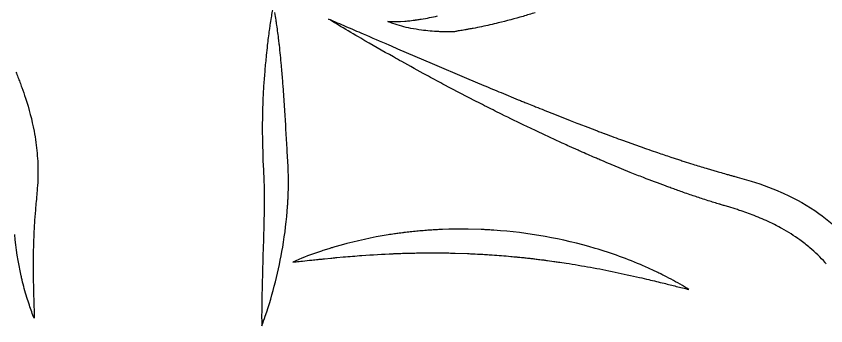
# Model space of a CAD drawing. Header units: millimetres. Extents: x 4236 to 5436, y 1579 to 2339.
# Drawn here: x 4809.4 to 4890.6, y 1772.8 to 1803.8 of the extents above; entities that cross this region are included whole.
import ezdxf

# ---------------------------------------------------------------- set-up
doc = ezdxf.new("R2010")
doc.units = ezdxf.units.MM
doc.layers.add('Default', color=70, linetype='Continuous')

msp = doc.modelspace()

# ---------------------------------------------------------------- linework, layer by layer
at = {"layer": 'Default'}
for points in [[(4835.211, 1804.964, 0.010443), (4834.983, 1803.704, 0.0035), (4834.867, 1802.948, 0.0027), (4834.795, 1802.444, 0.002962), (4834.696, 1801.688, 0.001726), (4834.605, 1800.932, 0.003461), (4834.496, 1799.924, 0.004157), (4834.356, 1798.411, 0.00298), (4834.238, 1796.898, 0.01056), (4834.12, 1794.359, 0.019419), (4834.204, 1788.779, -0.0048), (4834.247, 1787.8), (4834.264, 1787.312), (4834.273, 1786.823, -0.001), (4834.278, 1786.578, -0.005676), (4834.284, 1784.856, -0.001104), (4834.28, 1784.362, -0.002658), (4834.256, 1782.877, -0.001817), (4834.205, 1780.887), (4834.086, 1776.875, 0.003429), (4834.044, 1774.85, 0.000429), (4834.039, 1774.087, 0.002753), (4834.038, 1773.577, 0.008014), (4834.054, 1772.808, 0.007326), (4834.404, 1773.771, 0.022734), (4835.418, 1777.197, 0.018058), (4836.148, 1780.694, 0.024441), (4836.637, 1784.766, 0.006604), (4836.663, 1785.152, 0.002048), (4836.682, 1785.538, -0.001662), (4836.696, 1785.796, 0.001813), (4836.698, 1785.861, 0.002808), (4836.703, 1785.99, 0.001356), (4836.708, 1786.184, -0.001269), (4836.712, 1786.313, 0.000828), (4836.716, 1786.442, 0.002087), (4836.72, 1786.636, 0.003347), (4836.723, 1786.831), (4836.725, 1787.349), (4836.719, 1787.869, 0.000922), (4836.712, 1788.129, 0.002029), (4836.698, 1788.519, 0.003122), (4836.681, 1788.904, 0.001615), (4836.568, 1790.908, 0.000658), (4836.447, 1792.904, 0.001984), (4836.183, 1796.903, 0.00095), (4836.146, 1797.406, 0.003503), (4836.022, 1798.917, 0.006399), (4835.817, 1800.932, 0.001059), (4835.757, 1801.436, 0.002689), (4835.661, 1802.192, 0.003916), (4835.555, 1802.948, 0.002177), (4835.479, 1803.452, 0.005123), (4835.354, 1804.208, 0.007057)], [(4861.469, 1804.2, -0.004322), (4860.242, 1803.833, -0.010524), (4857.762, 1803.17, -0.003996), (4856.927, 1802.973, -0.003704), (4856.088, 1802.79, -0.005208), (4855.244, 1802.622, -0.000983), (4854.819, 1802.544, -0.00308), (4854.501, 1802.488, -0.001415), (4854.394, 1802.471, 0.003625), (4853.861, 1802.383, 0.006533), (4853.648, 1802.343, 0.004525), (4853.542, 1802.321, -0.010435), (4853.381, 1802.294, -0.014428), (4853.22, 1802.275, -0.011522), (4853.111, 1802.268, -0.007977), (4853.03, 1802.266, -0.005391), (4852.893, 1802.267, 0.000998), (4852.674, 1802.27, -0.004718), (4852.346, 1802.277, -0.002763), (4852.018, 1802.288, -0.000981), (4851.799, 1802.297, -0.021293), (4850.056, 1802.452, -0.016303), (4848.979, 1802.628, -0.03738), (4847.201, 1803.115, -0.013356), (4846.701, 1803.31), (4847.128, 1803.301), (4847.551, 1803.303), (4847.972, 1803.32), (4848.391, 1803.349, 0.007211), (4848.911, 1803.398, 0.005196), (4849.221, 1803.435, 0.004851), (4849.324, 1803.447, 0.003182), (4849.427, 1803.461, 0.001533), (4849.53, 1803.475, 0.000437), (4849.633, 1803.49, 0.010098), (4850.042, 1803.555, 0.016707), (4851.664, 1803.878, 0.001371)], [(4890.638, 1779.02, 0.008729), (4890.532, 1779.138, 0.035857), (4889.014, 1780.615, 0.018933), (4888.006, 1781.404, 0.030308), (4886.189, 1782.559, 0.015888), (4885.028, 1783.157, 0.019035), (4883.414, 1783.851, 0.012751), (4881.946, 1784.375, 0.001543), (4881.732, 1784.445, 0.004808), (4880.863, 1784.716, -0.000517), (4880.415, 1784.851, -0.001754), (4880.074, 1784.956, -0.000814), (4879.96, 1784.991, -0.001456), (4878.82, 1785.346, -0.004709), (4878.14, 1785.567, -0.002278), (4877.009, 1785.941, -0.005584), (4876.334, 1786.176, -0.001814), (4875.214, 1786.574, -0.002534), (4874.767, 1786.737, -0.001569), (4874.545, 1786.82, -0.004929), (4872.324, 1787.66, -0.001968), (4871, 1788.18), (4869.247, 1788.9, -0.001414), (4868.81, 1789.084, -0.000799), (4867.94, 1789.455, 0.000277), (4867.504, 1789.641, -0.005646), (4865.986, 1790.302, -0.00065), (4865.771, 1790.399), (4864.908, 1790.785, -0.003143), (4864.262, 1791.077, -0.001555), (4864.047, 1791.176), (4862.332, 1791.968, -0.006189), (4861.478, 1792.371), (4860.627, 1792.781, -0.00388), (4858.083, 1794.023, -0.000918), (4857.239, 1794.444, -0.002845), (4856.397, 1794.869, -0.000828), (4855.558, 1795.299), (4853.881, 1796.163), (4852.216, 1797.046, 0.000562), (4851.384, 1797.489, -0.002407), (4850.554, 1797.935, -0.000951), (4848.078, 1799.298, -0.001695), (4847.256, 1799.758, -0.002321), (4843.985, 1801.628, -0.001138), (4841.959, 1802.829, -0.001986), (4840.749, 1803.558, -0.002628), (4842.484, 1802.822, -0.000742), (4844.211, 1802.075, -0.000554), (4846.803, 1800.959, -0.000762), (4847.665, 1800.584), (4851.118, 1799.1), (4854.574, 1797.632), (4856.304, 1796.907, 0.00083), (4857.169, 1796.544, 0.002519), (4858.036, 1796.187), (4859.768, 1795.472, 0.002564), (4860.201, 1795.294, 0.001332), (4860.636, 1795.118, -0.000467), (4861.288, 1794.857, -0.000567), (4861.505, 1794.769, -0.000904), (4862.373, 1794.42, 0.00202), (4863.242, 1794.073), (4864.983, 1793.386, 0.003938), (4865.636, 1793.131, 0.000889), (4865.854, 1793.048), (4866.728, 1792.715), (4867.6, 1792.381, 0.002712), (4867.818, 1792.297, 0.00141), (4868.037, 1792.216, -0.000492), (4868.365, 1792.094, -0.000599), (4868.474, 1792.053, -0.000583), (4869.349, 1791.727, 0.001939), (4870.224, 1791.404), (4871.98, 1790.777, 0.00126), (4873.739, 1790.165, 0.002929), (4875.061, 1789.718, 0.001308), (4875.502, 1789.574, 0.003187), (4875.944, 1789.428, 0.001955), (4876.386, 1789.287, 0.001436), (4877.272, 1789.009, 0.00266), (4877.936, 1788.802, 0.001441), (4878.601, 1788.6, 0.000507), (4879.044, 1788.467, 0.004026), (4879.488, 1788.334, 0.002231), (4879.932, 1788.206, 0.000012), (4880.6, 1788.018, -0.000552), (4880.822, 1787.955, 0.002375), (4881.156, 1787.861, 0.001093), (4881.494, 1787.769, 0.000259), (4881.724, 1787.706, -0.004762), (4882.656, 1787.442, -0.033115), (4886.155, 1786.173, -0.002422), (4886.384, 1786.07, -0.04665), (4889.904, 1784.063, -0.043654), (4892.451, 1781.907, -0.011142)], [(4809.393, 1798.25, -0.001589), (4809.595, 1797.737, -0.001774), (4809.794, 1797.219, -0.002919), (4809.989, 1796.696, -0.009024), (4810.359, 1795.633, -0.033563), (4811.217, 1792.317, -0.012405), (4811.399, 1791.184, -0.022902), (4811.594, 1789.036, -0.001709), (4811.6, 1788.891, -0.028448), (4811.544, 1786.585, -0.003085), (4811.498, 1786.028, -0.001401), (4811.448, 1785.481, 0.001487), (4811.373, 1784.674, 0.001108), (4811.35, 1784.407, 0.00647), (4811.252, 1783.075, 0.003032), (4811.208, 1782.273, 0.00671), (4811.149, 1780.659, 0.005404), (4811.129, 1779.037, 0.002787), (4811.133, 1777.95, 0.002944), (4811.143, 1777.133, 0.00171), (4811.16, 1776.312, 0.000686), (4811.174, 1775.764, 0.000825), (4811.208, 1774.662, -0.001803), (4811.232, 1773.83, -0.00089), (4811.238, 1773.552, -0.016987), (4810.748, 1774.856, -0.007946), (4810.492, 1775.651, -0.015955), (4810.017, 1777.401, -0.002927), (4809.922, 1777.809, -0.03286), (4809.28, 1781.958, -0.002008)]]:
    msp.add_lwpolyline(points, format="xyb", dxfattribs=at)
msp.add_lwpolyline([(4852.967, 1782.485, 0.006855), (4852.806, 1782.479), (4852.161, 1782.454, 0.000745), (4851.677, 1782.434, 0.002779), (4851.355, 1782.419, 0.007832), (4850.872, 1782.386, 0.000896), (4850.55, 1782.362, 0.001201), (4850.228, 1782.337, 0.003776), (4849.586, 1782.282, -0.0003), (4849.265, 1782.247, 0.000969), (4848.624, 1782.179, 0.001662), (4848.304, 1782.143, 0.001278), (4848.144, 1782.122, 0.001948), (4847.824, 1782.078, 0.000798), (4847.346, 1782.009, -0.001089), (4847.027, 1781.964, 0.001666), (4846.709, 1781.913, 0.02755), (4841.998, 1780.892), (4841.38, 1780.718, 0.001119), (4840.997, 1780.601, 0.003184), (4840.767, 1780.529), (4840.156, 1780.336, 0.002579), (4839.928, 1780.259, 0.001249), (4839.549, 1780.127, 0.021508), (4837.165, 1779.188, 0.00126), (4837.484, 1779.22, 0.001806), (4838.12, 1779.286, 0.000188), (4839.069, 1779.39, -0.001815), (4839.7, 1779.456, 0.001178), (4840.094, 1779.497, 0.002988), (4840.33, 1779.523), (4840.959, 1779.583, 0.002803), (4841.195, 1779.605, 0.000817), (4841.587, 1779.646), (4842.215, 1779.699, -0.003931), (4844.094, 1779.85, -0.00774), (4847.217, 1780.03, 0.000583), (4847.373, 1780.035, 0.000495), (4847.84, 1780.054, -0.001343), (4848.152, 1780.066, -0.002598), (4848.463, 1780.075, 0.000853), (4848.619, 1780.078, 0.001751), (4849.086, 1780.089, -0.000637), (4849.708, 1780.105, -0.001215), (4850.953, 1780.112, -0.002194), (4851.574, 1780.112, -0.003913), (4852.196, 1780.105, -0.001714), (4852.817, 1780.099, -0.00296), (4853.127, 1780.093, -0.00506), (4853.437, 1780.083), (4854.678, 1780.046, 0.00082), (4854.988, 1780.03, 0.000211), (4855.917, 1779.985, -0.002861), (4856.537, 1779.95, -0.005112), (4857.155, 1779.906, -0.006834), (4858.083, 1779.84, -0.002048), (4859.01, 1779.758, 0.001823), (4859.628, 1779.703, -0.00174), (4859.783, 1779.689, -0.002506), (4860.091, 1779.657, -0.000348), (4860.554, 1779.606, 0.002366), (4860.863, 1779.573, -0.001161), (4860.94, 1779.565, -0.003845), (4861.325, 1779.52, -0.000195), (4861.787, 1779.462, 0.00301), (4862.096, 1779.426, -0.005236), (4862.327, 1779.397, -0.001854), (4862.481, 1779.376, -0.000135), (4862.712, 1779.344), (4863.328, 1779.261, -0.006191), (4863.559, 1779.229, -0.001132), (4863.789, 1779.194, 0.002618), (4863.943, 1779.171), (4864.558, 1779.081, -0.004936), (4867.016, 1778.667, -0.006507), (4869.471, 1778.188, -0.004925), (4871.924, 1777.65, -0.003093), (4872.845, 1777.436, -0.001619), (4874.382, 1777.063, -0.000493), (4874.997, 1776.909, 0.000958), (4876.233, 1776.599, 0.001917), (4876.855, 1776.447, 0.00457), (4876.446, 1776.699, 0.0166), (4874.625, 1777.71, 0.003376), (4874.483, 1777.784, 0.00311), (4874.268, 1777.892, 0.001146), (4874.052, 1777.998, -0.000777), (4873.98, 1778.033, -0.000501), (4873.764, 1778.14, 0.002104), (4873.62, 1778.21, 0.004094), (4873.475, 1778.278, 0.003029), (4872.892, 1778.547, 0.004682), (4872.305, 1778.807, 0.029561), (4867.471, 1780.563, 0.0557), (4857.325, 1782.38, -0.00116), (4857.164, 1782.39, -0.000351), (4856.681, 1782.422, 0.002759), (4856.439, 1782.437, 0.008511), (4856.035, 1782.453), (4854.744, 1782.492, 0.003517), (4853.452, 1782.489, -0.003008), (4853.29, 1782.487, 0.002066), (4853.048, 1782.486, 0.002196)], format="xyb", close=True, dxfattribs=at)

doc.saveas('drawing.dxf')
